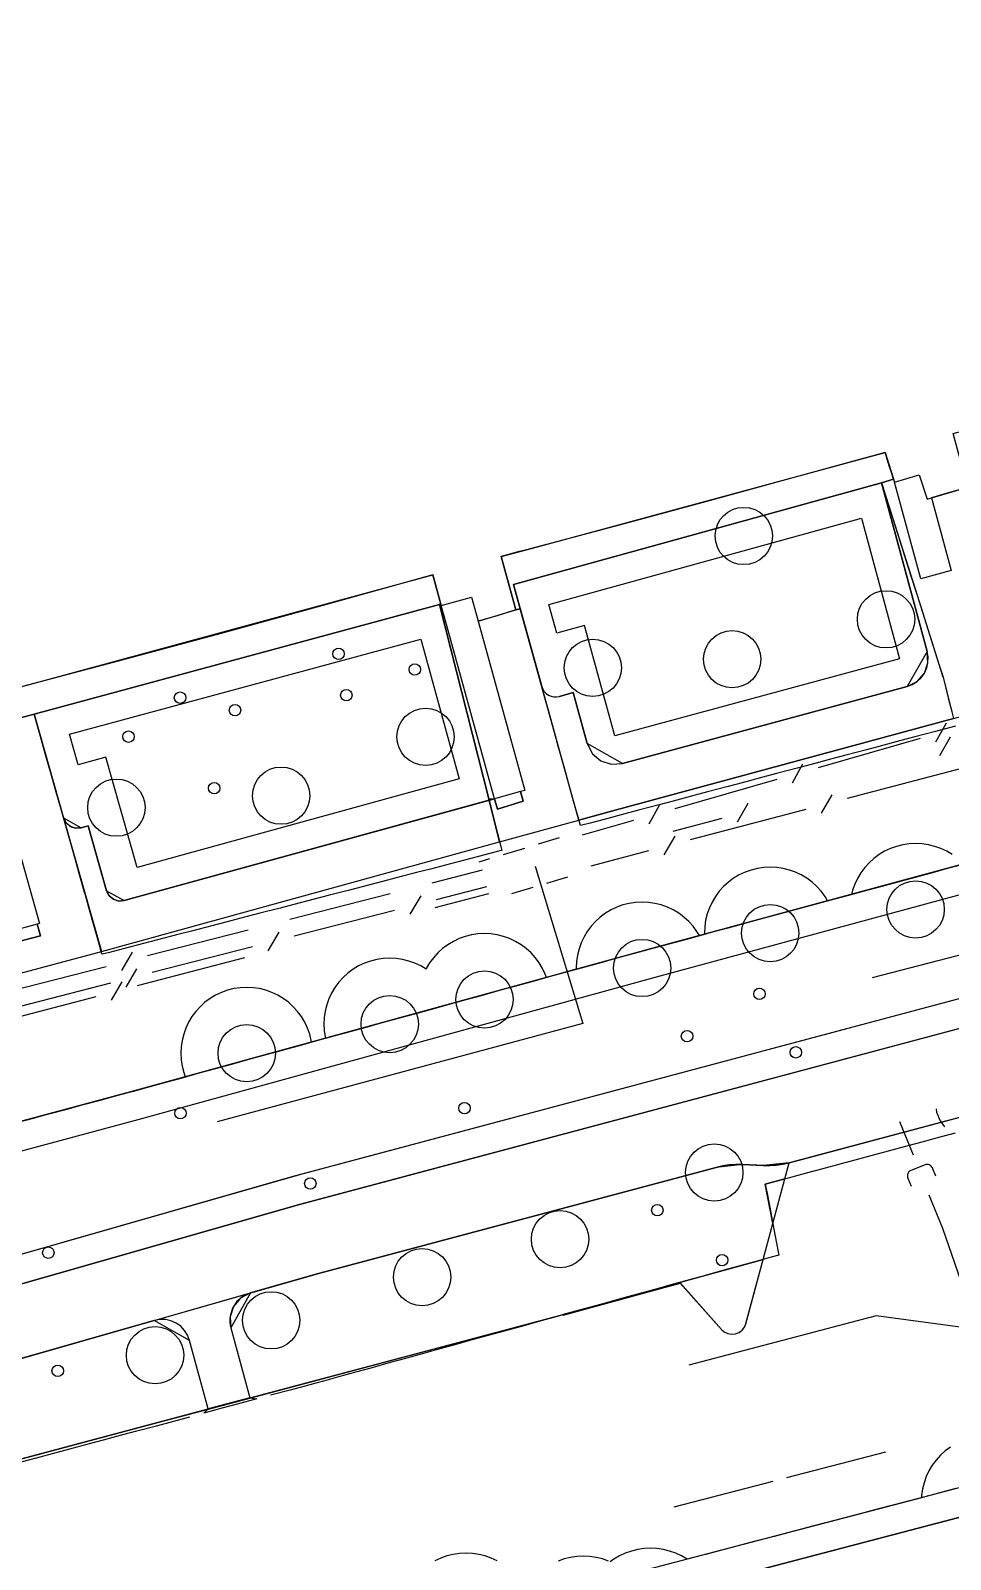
# Model space of a CAD drawing. Header units: metres. Extents: x 16996 to 17837, y 14166 to 14459.
# Drawn here: x 17281.8 to 17313.9, y 14275.7 to 14329.1 of the extents above; entities that cross this region are included whole.
import ezdxf

# ---------------------------------------------------------------- set-up
doc = ezdxf.new("R2010")
doc.units = ezdxf.units.M
for name, color, linetype in [('BOUNDARY', 7, 'Continuous'), ('CURB', 7, 'Continuous'), ('ELECTR_CABLE_COMM', 7, 'Continuous'), ('GAS', 7, 'Continuous'), ('GRASS', 7, 'Continuous'), ('ROAD', 7, 'Continuous'), ('SEWER', 7, 'Continuous'), ('SIDEWALK_PATH', 7, 'Continuous'), ('TREE', 3, 'Continuous')]:
    doc.layers.add(name, color=color, linetype=linetype)

# ---------------------------------------------------------------- blocks, each defined once
blk = doc.blocks.new('СИРЕНЬ_ОБЫКНОВЕННАЯ')
blk.add_circle((0, 0), 0.2)
blk = doc.blocks.new('СНЕЖНОЯГОДНИК_MAGIC_BERRY')
blk.add_circle((0, 0), 0.2)
blk = doc.blocks.new('СПИРЕЯ_БУМАЛЬДА')
blk.add_circle((0, 0), 0.2)
blk = doc.blocks.new('СПИРЕЯ_ALBA')
blk.add_circle((0, 0), 0.2)
blk = doc.blocks.new('ВЕЙНИК_КАРЛ_ФЕСТЕР')
blk.add_circle((0, 0), 0.2)
blk = doc.blocks.new('БРУННЕРА_МИСТЕР_МОРС')
blk.add_circle((0, 0), 0.2)
blk = doc.blocks.new('ХОСТА_BARBARA_ANN')
blk.add_circle((0, 0), 0.2)

msp = doc.modelspace()

# ---------------------------------------------------------------- linework, layer by layer
at = {"layer": 'BOUNDARY'}
msp.add_lwpolyline([(17280.941, 14306.017), (17295.831, 14310.07), (17296.122, 14309.002), (17297.183, 14309.294), (17297.415, 14308.45), (17298.722, 14308.845), (17298.212, 14310.718), (17299.054, 14310.938), (17311.616, 14314.35), (17311.944, 14313.31), (17312.804, 14313.569), (17313.078, 14312.712), (17314.502, 14313.14), (17313.992, 14315.014), (17328.524, 14318.93), (17328.973, 14317.282), (17331.367, 14317.987), (17330.92, 14319.655), (17338.127, 14321.894), (17370.376, 14329.08)], dxfattribs=at)
at = {"layer": 'CURB'}
for points in [[(17314.069, 14304.79), (17313.854, 14304.733), (17313.371, 14304.604), (17312.649, 14304.413), (17312.166, 14304.284), (17311.444, 14304.093), (17310.961, 14303.964), (17310.239, 14303.773), (17309.756, 14303.644), (17309.034, 14303.452), (17308.551, 14303.324), (17307.829, 14303.132), (17307.346, 14303.004), (17306.624, 14302.812), (17306.141, 14302.684), (17305.419, 14302.492), (17304.936, 14302.364), (17304.214, 14302.172), (17303.731, 14302.044), (17303.009, 14301.852), (17302.526, 14301.724), (17301.804, 14301.532), (17301.321, 14301.404), (17300.977, 14301.313), (17300.873, 14301.689), (17300.739, 14302.171), (17300.54, 14302.891), (17300.407, 14303.372), (17300.207, 14304.092), (17300.074, 14304.574), (17299.875, 14305.294), (17299.742, 14305.776), (17299.542, 14306.495), (17299.409, 14306.977), (17299.237, 14307.598), (17299.21, 14307.697), (17299.076, 14308.179), (17298.877, 14308.898), (17298.744, 14309.38), (17298.644, 14309.74), (17298.666, 14309.746), (17311.448, 14313.27)], [(17311.448, 14313.27), (17311.49, 14313.282), (17313.084, 14307.4), (17312.38, 14306.173), (17302.446, 14303.481), (17301.221, 14304.18), (17300.727, 14305.962), (17300.247, 14305.828)], [(17311.49, 14313.282), (17311.603, 14312.926)], [(17311.754, 14312.449), (17311.979, 14311.737), (17312.13, 14311.261), (17312.355, 14310.549), (17312.506, 14310.072), (17312.731, 14309.36), (17312.882, 14308.883), (17313.107, 14308.171), (17313.258, 14307.695), (17313.483, 14306.983), (17313.634, 14306.506), (17313.636, 14306.5), (17313.818, 14305.782), (17313.941, 14305.298)], [(17296.057, 14309.039), (17281.914, 14305.208)], [(17296.057, 14309.039), (17296.147, 14308.685)], [(17296.27, 14308.201), (17296.449, 14307.492), (17296.572, 14307.008), (17296.586, 14306.953), (17296.752, 14306.3), (17296.875, 14305.815), (17296.881, 14305.792), (17297.054, 14305.107), (17297.177, 14304.622), (17297.357, 14303.914), (17297.48, 14303.429), (17297.659, 14302.721)], [(17281.914, 14305.208), (17282.939, 14301.582), (17283.555, 14301.236), (17283.8, 14301.305), (17284.441, 14299.04), (17285.054, 14298.694), (17297.979, 14302.254), (17297.782, 14302.236), (17297.962, 14301.528), (17298.085, 14301.044), (17298.214, 14300.535), (17298.236, 14300.446), (17298.125, 14300.418), (17297.641, 14300.292), (17296.934, 14300.108), (17296.45, 14299.982), (17295.743, 14299.799), (17295.259, 14299.673), (17294.552, 14299.489), (17294.068, 14299.363), (17293.361, 14299.18), (17292.877, 14299.054), (17292.17, 14298.87), (17291.686, 14298.744), (17290.979, 14298.561), (17290.495, 14298.435), (17289.788, 14298.251), (17289.304, 14298.125), (17288.597, 14297.941), (17288.113, 14297.816), (17287.406, 14297.632), (17286.922, 14297.506), (17286.215, 14297.322), (17285.731, 14297.197), (17285.024, 14297.013), (17284.54, 14296.887), (17284.285, 14296.821), (17284.28, 14296.839), (17284.158, 14297.271), (17284.022, 14297.752), (17283.823, 14298.455), (17283.687, 14298.936), (17283.684, 14298.948), (17283.489, 14299.639), (17283.353, 14300.12), (17283.154, 14300.823), (17283.018, 14301.304), (17282.83, 14301.967), (17282.819, 14302.007), (17282.683, 14302.488), (17282.484, 14303.191), (17282.348, 14303.672), (17282.149, 14304.375)], [(17282.013, 14304.857), (17281.914, 14305.208)], [(17281.212, 14290.919), (17281.895, 14291.103), (17282.378, 14291.233), (17283.062, 14291.417), (17283.545, 14291.547), (17284.228, 14291.731), (17284.711, 14291.861), (17285.279, 14292.014), (17285.395, 14292.046), (17285.877, 14292.179), (17286.56, 14292.367), (17287.042, 14292.499), (17287.724, 14292.687), (17288.206, 14292.82), (17288.889, 14293.008), (17289.371, 14293.141), (17290.054, 14293.329), (17290.536, 14293.462), (17291.219, 14293.65), (17291.701, 14293.783), (17292.383, 14293.971), (17292.865, 14294.103), (17293.548, 14294.292), (17294.03, 14294.424), (17294.713, 14294.612), (17295.195, 14294.745), (17295.877, 14294.933), (17296.359, 14295.066), (17297.042, 14295.254), (17297.524, 14295.387), (17298.207, 14295.575), (17298.689, 14295.708), (17299.372, 14295.896), (17299.854, 14296.028), (17300.536, 14296.217), (17301.018, 14296.349), (17301.701, 14296.537), (17302.183, 14296.67), (17302.866, 14296.858), (17303.348, 14296.991), (17303.377, 14296.999), (17304.031, 14297.176), (17304.514, 14297.307), (17305.197, 14297.492), (17305.68, 14297.623), (17306.363, 14297.808), (17306.846, 14297.939), (17307.529, 14298.124), (17308.012, 14298.255), (17308.696, 14298.44), (17309.178, 14298.571), (17309.862, 14298.756), (17310.344, 14298.887), (17311.028, 14299.072), (17311.51, 14299.203), (17312.194, 14299.388), (17312.676, 14299.519), (17313.36, 14299.704), (17313.842, 14299.835), (17314.526, 14300.02)], [(17279.228, 14284.668), (17291.17, 14288.082), (17319.474, 14295.637), (17319.536, 14295.826), (17320.215, 14296.027), (17320.694, 14296.168), (17321.373, 14296.369), (17321.853, 14296.511), (17322.532, 14296.712)], [(17314.06, 14290.575), (17313.577, 14290.445), (17312.893, 14290.261), (17312.41, 14290.131), (17311.726, 14289.948), (17311.244, 14289.818), (17310.56, 14289.634), (17310.077, 14289.504), (17309.393, 14289.321), (17308.91, 14289.191), (17308.226, 14289.007), (17307.743, 14288.878), (17307.434, 14288.794), (17307.507, 14288.413), (17307.6, 14287.922), (17307.731, 14287.226), (17307.824, 14286.735), (17307.904, 14286.315), (17307.633, 14286.24), (17307.151, 14286.107), (17306.468, 14285.918), (17305.987, 14285.784), (17305.304, 14285.595), (17304.822, 14285.462), (17304.14, 14285.273), (17303.658, 14285.14), (17302.975, 14284.951), (17302.494, 14284.817), (17301.811, 14284.628), (17301.329, 14284.495), (17300.647, 14284.306), (17300.165, 14284.173), (17299.483, 14283.984), (17299.001, 14283.85), (17298.318, 14283.661), (17297.836, 14283.528), (17297.154, 14283.339), (17296.672, 14283.206), (17295.99, 14283.017), (17295.508, 14282.883), (17294.825, 14282.694), (17294.343, 14282.561), (17293.661, 14282.372), (17293.179, 14282.238), (17292.497, 14282.05), (17292.015, 14281.916), (17291.74, 14281.84), (17291.331, 14281.731), (17290.848, 14281.602), (17290.164, 14281.42)], [(17308.268, 14289.541), (17307.359, 14289.444), (17306.633, 14289.477), (17305.721, 14289.379), (17291.836, 14285.672), (17289.466, 14284.995), (17288.776, 14283.771), (17289.442, 14281.325), (17289.681, 14281.291), (17288.997, 14281.108), (17288.514, 14280.979), (17287.83, 14280.797), (17287.991, 14280.943), (17287.34, 14283.334), (17286.1, 14284.033), (17275.042, 14280.872)], [(17281.51, 14279.111), (17281.993, 14279.239), (17282.677, 14279.422), (17283.16, 14279.551), (17283.845, 14279.733), (17284.328, 14279.862), (17285.012, 14280.045), (17285.495, 14280.174), (17286.179, 14280.356), (17286.662, 14280.485), (17287.346, 14280.668)], [(17314.089, 14278.159), (17313.605, 14278.032), (17312.915, 14277.851), (17312.432, 14277.724), (17311.742, 14277.543), (17311.258, 14277.416), (17310.568, 14277.235), (17310.085, 14277.108), (17309.395, 14276.927), (17308.911, 14276.8), (17308.221, 14276.618), (17307.738, 14276.491), (17307.048, 14276.31), (17306.564, 14276.183), (17305.874, 14276.002), (17305.391, 14275.875), (17304.701, 14275.694)]]:
    msp.add_lwpolyline(points, dxfattribs=at)
at = {"layer": 'ELECTR_CABLE_COMM'}
for points in [[(17313.391, 14304.245), (17313.755, 14304.9)], [(17309.288, 14303.346), (17312.852, 14304.366)], [(17313.529, 14303.764), (17313.892, 14304.419)], [(17308.385, 14302.811), (17308.749, 14303.467)], [(17304.282, 14301.912), (17307.846, 14302.933)], [(17314.329, 14303.323), (17310.295, 14302.26)], [(17309.758, 14302.392), (17309.381, 14301.745)], [(17331.641, 14302.638), (17323.616, 14299.218), (17311.164, 14295.998)], [(17303.379, 14301.378), (17303.742, 14302.034)], [(17308.844, 14301.877), (17304.81, 14300.814)], [(17306.828, 14302.086), (17306.454, 14301.436)], [(17301.057, 14300.989), (17302.839, 14301.5)], [(17305.917, 14301.567), (17304.209, 14301.109)], [(17299.514, 14300.673), (17300.253, 14300.895)], [(17304.273, 14300.947), (17303.896, 14300.299)], [(17298.296, 14300.307), (17299.035, 14300.529)], [(17303.359, 14300.432), (17301.342, 14299.9)], [(17299.399, 14299.898), (17301.061, 14294.406), (17288.3, 14290.971)], [(17297.548, 14299.76), (17295.795, 14299.309)], [(17297.448, 14300.053), (17297.817, 14300.164)], [(17297.698, 14299.178), (17295.944, 14298.728)], [(17300.533, 14299.517), (17299.794, 14299.295)], [(17294.342, 14298.936), (17290.835, 14298.035)], [(17295.409, 14298.864), (17295.027, 14298.219)], [(17295.914, 14298.457), (17297.786, 14298.948)], [(17299.315, 14299.151), (17298.576, 14298.929)], [(17294.492, 14298.355), (17290.985, 14297.454)], [(17289.382, 14297.662), (17285.874, 14296.761)], [(17290.449, 14297.59), (17290.068, 14296.945)], [(17289.532, 14297.081), (17286.026, 14296.18)], [(17285.339, 14296.897), (17284.957, 14296.252)], [(17285.524, 14295.728), (17289.268, 14296.711)], [(17284.422, 14296.388), (17280.914, 14295.487)], [(17285.49, 14296.316), (17285.108, 14295.671)], [(17284.573, 14295.807), (17281.066, 14294.906)], [(17284.61, 14295.213), (17284.988, 14295.861)], [(17280.329, 14294.363), (17284.074, 14295.346)]]:
    msp.add_lwpolyline(points, dxfattribs=at)
at = {"layer": 'GAS'}
for points in [[(17311.627, 14279.429), (17308.175, 14278.533)], [(17307.691, 14278.407), (17304.238, 14277.511)]]:
    msp.add_lwpolyline(points, dxfattribs=at)
at = {"layer": 'GRASS'}
for points in [[(17299.631, 14306.176), (17299.666, 14306.084), (17299.718, 14306.002), (17299.786, 14305.931), (17299.867, 14305.874), (17299.957, 14305.835), (17300.052, 14305.813), (17300.15, 14305.811), (17300.247, 14305.828), (17300.727, 14305.962), (17301.221, 14304.18), (17301.4, 14303.827), (17301.689, 14303.578), (17302.051, 14303.455), (17302.446, 14303.481), (17312.38, 14306.173), (17312.736, 14306.351), (17312.986, 14306.641), (17313.11, 14307.003), (17313.084, 14307.4), (17311.49, 14313.281), (17298.644, 14309.74)], [(17300.154, 14308.034), (17299.875, 14309.042), (17310.788, 14312.051), (17312.119, 14307.138), (17302.185, 14304.446), (17301.119, 14308.298)], [(17282.939, 14301.582), (17283.029, 14301.407), (17283.173, 14301.283), (17283.353, 14301.222), (17283.549, 14301.235), (17283.8, 14301.304), (17284.441, 14299.04), (17284.531, 14298.864), (17284.676, 14298.74), (17284.857, 14298.68), (17285.054, 14298.694), (17297.791, 14302.202), (17296.057, 14309.039), (17281.914, 14305.208)], [(17296.36, 14308.128), (17296.122, 14309.002), (17296.108, 14309.053), (17296.057, 14309.039), (17297.791, 14302.202), (17297.979, 14302.254)], [(17295.408, 14307.827), (17296.75, 14302.953), (17285.506, 14299.856), (17284.417, 14303.705), (17283.453, 14303.439), (17283.151, 14304.507)], [(17307.36, 14286.165), (17307.696, 14287.414), (17307.434, 14288.794), (17308.116, 14288.978), (17308.268, 14289.541), (17308.048, 14289.492), (17307.826, 14289.458), (17307.602, 14289.442), (17307.377, 14289.443), (17306.633, 14289.477), (17306.403, 14289.479), (17306.174, 14289.463), (17305.946, 14289.43), (17305.721, 14289.379), (17291.836, 14285.672), (17289.466, 14284.995), (17289.204, 14284.877), (17288.99, 14284.693), (17288.835, 14284.458), (17288.752, 14284.182), (17288.742, 14284.079), (17288.742, 14283.975), (17288.754, 14283.872), (17288.776, 14283.771), (17289.442, 14281.325), (17301.117, 14284.44), (17301.518, 14284.551)], [(17307.696, 14287.414), (17308.116, 14288.978), (17307.434, 14288.794)], [(17305.899, 14283.719), (17306.002, 14283.63), (17306.122, 14283.574), (17306.253, 14283.551), (17306.388, 14283.563), (17306.514, 14283.612), (17306.621, 14283.691), (17306.704, 14283.795), (17306.756, 14283.92), (17307.36, 14286.165), (17301.519, 14284.548), (17304.469, 14285.335)], [(17275.042, 14280.872), (17274.692, 14280.691), (17274.446, 14280.401), (17274.325, 14280.04), (17274.352, 14279.647), (17274.947, 14277.463), (17287.991, 14280.943), (17287.34, 14283.334), (17287.269, 14283.519), (17287.164, 14283.686), (17287.029, 14283.828), (17286.866, 14283.942), (17286.685, 14284.022), (17286.492, 14284.064), (17286.296, 14284.068), (17286.1, 14284.033)]]:
    msp.add_lwpolyline(points, close=True, dxfattribs=at)
for points in [[(17279.228, 14284.668), (17291.17, 14288.082), (17319.474, 14295.637), (17318.035, 14300.447), (17317.825, 14300.608), (17317.585, 14300.708), (17317.326, 14300.742), (17317.064, 14300.708), (17303.377, 14296.999), (17285.279, 14292.014), (17267.124, 14287.126)], [(17267.386, 14286.161), (17285.542, 14291.049), (17303.641, 14296.034), (17317.325, 14299.742), (17318.246, 14296.344), (17290.904, 14289.046), (17278.954, 14285.63)], [(17267.386, 14286.161), (17285.542, 14291.049), (17303.641, 14296.034), (17317.325, 14299.742), (17318.246, 14296.344), (17291.172, 14289.123), (17278.954, 14285.63)], [(17354.88, 14289.028), (17339.51, 14284.993), (17337.29, 14284.41), (17316.95, 14278.91), (17294.2, 14272.937), (17290.99, 14272.077), (17291.251, 14271.112), (17294.456, 14271.971), (17317.207, 14277.944), (17337.547, 14283.444), (17355.134, 14288.061)], [(17355.134, 14288.061), (17339.764, 14284.026), (17337.547, 14283.444), (17317.207, 14277.944), (17294.456, 14271.971), (17291.251, 14271.112), (17292.861, 14265.166), (17295.95, 14266.003), (17331.649, 14275.673), (17345.818, 14279.52)]]:
    msp.add_lwpolyline(points, dxfattribs=at)
at = {"layer": 'ROAD'}
for points in [[(17281.431, 14296.156), (17283.966, 14296.838), (17284.258, 14296.919), (17298.16, 14300.748), (17300.923, 14301.509), (17302.06, 14301.822), (17314.002, 14305.058)], [(17313.959, 14300.301), (17313.766, 14300.417), (17313.562, 14300.514), (17313.349, 14300.59), (17313.13, 14300.645), (17312.907, 14300.678), (17312.682, 14300.689), (17312.456, 14300.678), (17312.233, 14300.645), (17312.014, 14300.59), (17311.801, 14300.514), (17311.597, 14300.417), (17311.404, 14300.301), (17311.222, 14300.167), (17311.055, 14300.015), (17310.904, 14299.848), (17310.769, 14299.667), (17310.653, 14299.473), (17310.557, 14299.269), (17310.481, 14299.057), (17310.445, 14298.914), (17309.609, 14298.688), (17309.518, 14298.84), (17309.383, 14299.021), (17309.232, 14299.188), (17309.065, 14299.34), (17308.883, 14299.474), (17308.69, 14299.59), (17308.486, 14299.687), (17308.273, 14299.763), (17308.054, 14299.818), (17307.831, 14299.851), (17307.606, 14299.862), (17307.38, 14299.851), (17307.157, 14299.818), (17306.938, 14299.763), (17306.725, 14299.687), (17306.521, 14299.59), (17306.328, 14299.474), (17306.146, 14299.34), (17305.979, 14299.188), (17305.828, 14299.021), (17305.693, 14298.84), (17305.577, 14298.646), (17305.481, 14298.442), (17305.405, 14298.23), (17305.35, 14298.011), (17305.317, 14297.787), (17305.306, 14297.562), (17305.307, 14297.522), (17305.133, 14297.475), (17305.046, 14297.62), (17304.911, 14297.801), (17304.76, 14297.968), (17304.593, 14298.12), (17304.411, 14298.254), (17304.218, 14298.37), (17304.014, 14298.467), (17303.801, 14298.543), (17303.582, 14298.598), (17303.359, 14298.631), (17303.134, 14298.642), (17302.908, 14298.631), (17302.685, 14298.598), (17302.466, 14298.543), (17302.253, 14298.467), (17302.049, 14298.37), (17301.856, 14298.254), (17301.674, 14298.12), (17301.507, 14297.968), (17301.356, 14297.801), (17301.221, 14297.62), (17301.105, 14297.426), (17301.009, 14297.222), (17300.933, 14297.01), (17300.878, 14296.791), (17300.845, 14296.567), (17300.834, 14296.342), (17300.836, 14296.299), (17299.794, 14296.012), (17299.754, 14296.122), (17299.658, 14296.326), (17299.542, 14296.52), (17299.407, 14296.701), (17299.256, 14296.868), (17299.089, 14297.02), (17298.907, 14297.154), (17298.714, 14297.27), (17298.51, 14297.367), (17298.297, 14297.443), (17298.078, 14297.498), (17297.855, 14297.531), (17297.63, 14297.542), (17297.404, 14297.531), (17297.181, 14297.498), (17296.962, 14297.443), (17296.749, 14297.367), (17296.545, 14297.27), (17296.352, 14297.154), (17296.17, 14297.02), (17296.003, 14296.868), (17295.852, 14296.701), (17295.717, 14296.52), (17295.601, 14296.326), (17295.59, 14296.303), (17295.408, 14296.412), (17295.204, 14296.509), (17294.991, 14296.585), (17294.772, 14296.64), (17294.549, 14296.673), (17294.324, 14296.684), (17294.098, 14296.673), (17293.875, 14296.64), (17293.656, 14296.585), (17293.443, 14296.509), (17293.239, 14296.412), (17293.046, 14296.296), (17292.864, 14296.162), (17292.697, 14296.01), (17292.546, 14295.843), (17292.411, 14295.662), (17292.295, 14295.468), (17292.199, 14295.264), (17292.123, 14295.052), (17292.068, 14294.833), (17292.035, 14294.609), (17292.024, 14294.384), (17292.035, 14294.158), (17292.068, 14293.935), (17292.08, 14293.887), (17291.596, 14293.754), (17291.587, 14293.814), (17291.532, 14294.033), (17291.456, 14294.245), (17291.36, 14294.449), (17291.244, 14294.643), (17291.109, 14294.824), (17290.958, 14294.991), (17290.791, 14295.143), (17290.609, 14295.277), (17290.416, 14295.393), (17290.212, 14295.49), (17289.999, 14295.566), (17289.78, 14295.621), (17289.557, 14295.654), (17289.332, 14295.665), (17289.106, 14295.654), (17288.883, 14295.621), (17288.664, 14295.566), (17288.451, 14295.49), (17288.247, 14295.393), (17288.054, 14295.277), (17287.872, 14295.143), (17287.705, 14294.991), (17287.554, 14294.824), (17287.419, 14294.643), (17287.303, 14294.449), (17287.207, 14294.245), (17287.131, 14294.033), (17287.076, 14293.814), (17287.043, 14293.59), (17287.032, 14293.365), (17287.043, 14293.139), (17287.076, 14292.916), (17287.131, 14292.697), (17287.187, 14292.539), (17285.28, 14292.014), (17281.69, 14291.048)], [(17272.199, 14276.724), (17286.573, 14280.56), (17286.58, 14280.561), (17286.799, 14280.616), (17286.848, 14280.633), (17287.51, 14280.81), (17288.959, 14281.196), (17301.116, 14284.44), (17300.376, 14284.235), (17300.372, 14284.233), (17300.37, 14284.23), (17300.369, 14284.226), (17300.369, 14284.222), (17300.371, 14284.219), (17300.374, 14284.216), (17300.377, 14284.215), (17300.381, 14284.215), (17304.465, 14285.338), (17304.466, 14285.338), (17304.467, 14285.338), (17305.899, 14283.719), (17305.9, 14283.718), (17306.001, 14283.631), (17306.003, 14283.63), (17306.121, 14283.574), (17306.124, 14283.574), (17306.252, 14283.551), (17306.255, 14283.551), (17306.387, 14283.563), (17306.389, 14283.564), (17306.513, 14283.612), (17306.516, 14283.613), (17306.621, 14283.69), (17306.622, 14283.692), (17306.703, 14283.795), (17306.705, 14283.797), (17306.756, 14283.92), (17306.757, 14283.921), (17307.36, 14286.165), (17307.696, 14287.414), (17308.117, 14288.978), (17308.268, 14289.54), (17308.269, 14289.541), (17308.371, 14289.569), (17310.025, 14290.01), (17319.334, 14292.495)], [(17313.897, 14279.61), (17313.715, 14279.476), (17313.548, 14279.324), (17313.397, 14279.157), (17313.262, 14278.976), (17313.146, 14278.782), (17313.05, 14278.578), (17312.974, 14278.366), (17312.919, 14278.147), (17312.886, 14277.923), (17312.882, 14277.842), (17304.701, 14275.694), (17304.51, 14275.808), (17304.306, 14275.905), (17304.093, 14275.981), (17303.874, 14276.036), (17303.651, 14276.069), (17303.426, 14276.08), (17303.2, 14276.069), (17302.977, 14276.036), (17302.758, 14275.981), (17302.545, 14275.905), (17302.341, 14275.808), (17302.148, 14275.692), (17302.02, 14275.598)], [(17298.07, 14275.634), (17297.866, 14275.731), (17297.653, 14275.807), (17297.434, 14275.862), (17297.211, 14275.895), (17296.986, 14275.906), (17296.76, 14275.895), (17296.537, 14275.862), (17296.318, 14275.807), (17296.105, 14275.731), (17295.901, 14275.634)], [(17301.961, 14275.626), (17301.748, 14275.702), (17301.529, 14275.757), (17301.306, 14275.79), (17301.081, 14275.801), (17300.855, 14275.79), (17300.632, 14275.757), (17300.413, 14275.702), (17300.2, 14275.626)]]:
    msp.add_lwpolyline(points, dxfattribs=at)
at = {"layer": 'SEWER'}
for points in [[(17313.392, 14291.422), (17313.408, 14291.312), (17313.533, 14291.008), (17313.693, 14290.792)], [(17312.12, 14290.985), (17312.589, 14289.815)], [(17313.385, 14289.068), (17313.282, 14289.325), (17313.265, 14289.361), (17313.248, 14289.386), (17313.222, 14289.42), (17313.191, 14289.447), (17313.162, 14289.465), (17313.125, 14289.477), (17313.087, 14289.485), (17313.059, 14289.481), (17313.032, 14289.475), (17312.489, 14289.257), (17312.467, 14289.243), (17312.45, 14289.229), (17312.432, 14289.207), (17312.421, 14289.186), (17312.408, 14289.156), (17312.399, 14289.125), (17312.398, 14289.09), (17312.4, 14289.041), (17312.409, 14289.005), (17312.525, 14288.718)], [(17313.147, 14288.422), (17313.616, 14287.252)], [(17313.616, 14287.252), (17314.781, 14283.897)], [(17314.842, 14283.72), (17311.306, 14284.189), (17304.762, 14282.471)]]:
    msp.add_lwpolyline(points, dxfattribs=at)
at = {"layer": 'SIDEWALK_PATH'}
for points in [[(17311.49, 14313.282), (17311.91, 14313.417), (17311.835, 14313.65), (17311.761, 14313.883), (17311.688, 14314.116), (17311.616, 14314.35), (17308.48, 14313.479), (17305.341, 14312.621), (17302.199, 14311.774), (17299.054, 14310.938), (17298.844, 14310.882), (17298.633, 14310.827), (17298.423, 14310.772), (17298.212, 14310.718), (17298.342, 14310.251), (17298.471, 14309.783), (17298.597, 14309.314), (17298.722, 14308.845), (17298.88, 14308.889), (17298.644, 14309.74)], [(17314.001, 14305.058), (17316.615, 14305.766), (17315.641, 14309.414), (17314.976, 14311.903), (17314.644, 14313.148), (17314.41, 14314.011), (17314.278, 14313.975), (17314.335, 14313.767), (17314.391, 14313.558), (17314.446, 14313.349), (17314.502, 14313.14), (17314.185, 14313.043), (17313.868, 14312.947), (17313.551, 14312.851), (17313.234, 14312.757), (17313.921, 14310.22), (17312.86, 14309.932), (17311.944, 14313.31), (17311.927, 14313.364), (17311.91, 14313.417), (17311.49, 14313.282), (17312.731, 14309.36), (17313.483, 14306.983), (17313.636, 14306.5)], [(17299.631, 14306.176), (17299.666, 14306.084), (17299.718, 14306.002), (17299.786, 14305.931), (17299.867, 14305.874), (17299.957, 14305.835), (17300.052, 14305.813), (17300.15, 14305.811), (17300.247, 14305.828), (17300.727, 14305.962), (17301.221, 14304.18), (17301.4, 14303.827), (17301.689, 14303.578), (17302.051, 14303.455), (17302.446, 14303.481), (17312.38, 14306.173), (17312.565, 14306.243), (17312.73, 14306.346), (17312.872, 14306.48), (17312.986, 14306.641), (17313.067, 14306.82), (17313.111, 14307.01), (17313.117, 14307.205), (17313.084, 14307.4), (17311.49, 14313.281), (17312.731, 14309.36), (17313.483, 14306.983), (17313.636, 14306.5), (17314.001, 14305.058), (17302.06, 14301.822), (17300.922, 14301.509)], [(17296.057, 14309.039), (17296.108, 14309.053), (17296.037, 14309.307), (17295.968, 14309.561), (17295.899, 14309.816), (17295.831, 14310.07), (17292.114, 14309.036), (17288.394, 14308.016), (17284.669, 14307.01), (17280.941, 14306.017), (17281.211, 14305.018), (17281.914, 14305.208)], [(17298.16, 14300.748), (17300.922, 14301.509), (17298.88, 14308.889), (17298.722, 14308.845), (17298.396, 14308.745), (17298.069, 14308.646), (17297.742, 14308.547), (17297.415, 14308.45), (17299.04, 14302.546), (17298.891, 14302.505), (17298.985, 14302.164), (17298.081, 14301.886), (17297.979, 14302.254), (17297.791, 14302.202)], [(17282.761, 14302.211), (17281.914, 14305.208), (17281.211, 14305.018), (17281.399, 14304.326), (17280.363, 14304.046), (17282.102, 14297.898), (17282.015, 14297.874), (17282.133, 14297.466), (17281.187, 14297.22), (17281.431, 14296.156), (17283.966, 14296.838), (17284.258, 14296.919)], [(17298.985, 14302.164), (17298.891, 14302.505), (17297.979, 14302.254), (17298.081, 14301.886)], [(17284.441, 14299.04), (17283.8, 14301.305), (17283.555, 14301.236), (17283.357, 14301.222), (17283.176, 14301.282), (17283.03, 14301.405), (17282.939, 14301.582), (17284.258, 14296.919), (17298.16, 14300.748), (17297.791, 14302.202), (17285.054, 14298.694), (17284.857, 14298.68), (17284.676, 14298.74), (17284.531, 14298.864)], [(17281.431, 14296.156), (17281.187, 14297.22), (17282.133, 14297.466), (17282.015, 14297.874), (17281.041, 14297.604), (17272.487, 14295.302), (17272.617, 14294.82), (17272.686, 14294.635), (17272.79, 14294.47), (17272.923, 14294.327), (17273.083, 14294.212), (17273.263, 14294.131), (17273.453, 14294.087), (17273.648, 14294.081), (17273.843, 14294.113)], [(17289.466, 14284.995), (17289.116, 14284.814), (17288.87, 14284.524), (17288.749, 14284.164), (17288.776, 14283.771), (17289.442, 14281.325), (17287.991, 14280.943), (17287.34, 14283.334), (17287.269, 14283.519), (17287.164, 14283.686), (17287.029, 14283.828), (17286.866, 14283.942), (17286.685, 14284.022), (17286.492, 14284.064), (17286.296, 14284.068), (17286.1, 14284.033)]]:
    msp.add_lwpolyline(points, close=True, dxfattribs=at)
msp.add_lwpolyline([(17266.714, 14278.491), (17291.836, 14285.672), (17305.721, 14289.379), (17305.946, 14289.43), (17306.174, 14289.463), (17306.403, 14289.479), (17306.633, 14289.477), (17307.359, 14289.444), (17307.588, 14289.442), (17307.817, 14289.457), (17308.044, 14289.491), (17308.268, 14289.541), (17319.332, 14292.494), (17318.618, 14294.896), (17323.864, 14296.224), (17323.726, 14296.772), (17291.17, 14288.082), (17279.228, 14284.668)], dxfattribs=at)
at = {"layer": 'TREE'}
for centre in [(17306.681, 14311.429), (17311.648, 14308.519), (17301.411, 14306.826), (17306.277, 14307.124), (17295.575, 14304.417), (17284.782, 14301.942), (17290.532, 14302.36), (17312.681, 14298.388), (17307.606, 14297.562), (17303.133, 14296.341), (17297.63, 14295.242), (17294.323, 14294.384), (17289.332, 14293.365), (17305.652, 14289.201), (17300.269, 14286.87), (17295.453, 14285.547), (17290.186, 14284.037), (17286.132, 14282.817)]:
    msp.add_circle(centre, 1, dxfattribs=at)

# ---------------------------------------------------------------- block references
at = {"layer": 'BUSH'}
for name, p in [('ВЕЙНИК_КАРЛ_ФЕСТЕР', (17292.538, 14307.313)), ('ХОСТА_BARBARA_ANN', (17295.197, 14306.766)), ('ХОСТА_BARBARA_ANN', (17287.005, 14305.782)), ('БРУННЕРА_МИСТЕР_МОРС', (17292.81, 14305.868)), ('ВЕЙНИК_КАРЛ_ФЕСТЕР', (17288.923, 14305.345)), ('СПИРЕЯ_ALBA', (17285.206, 14304.421)), ('БРУННЕРА_МИСТЕР_МОРС', (17288.198, 14302.621)), ('СПИРЕЯ_БУМАЛЬДА', (17307.228, 14295.436)), ('СИРЕНЬ_ОБЫКНОВЕННАЯ', (17304.702, 14293.961)), ('СПИРЕЯ_ALBA', (17308.496, 14293.395)), ('СНЕЖНОЯГОДНИК_MAGIC_BERRY', (17287.017, 14291.269)), ('СНЕЖНОЯГОДНИК_MAGIC_BERRY', (17296.933, 14291.445)), ('ВЕЙНИК_КАРЛ_ФЕСТЕР', (17291.554, 14288.816)), ('БРУННЕРА_МИСТЕР_МОРС', (17303.664, 14287.886)), ('ВЕЙНИК_КАРЛ_ФЕСТЕР', (17282.406, 14286.4)), ('СПИРЕЯ_БУМАЛЬДА', (17305.924, 14286.141)), ('ВЕЙНИК_КАРЛ_ФЕСТЕР', (17282.735, 14282.274))]:
    msp.add_blockref(name, p, dxfattribs=at)

doc.saveas('drawing.dxf')
